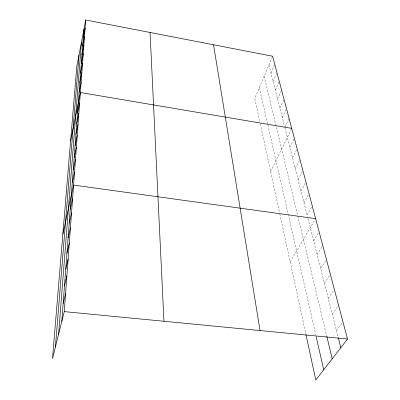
<?xml version="1.0" encoding="UTF-8"?>
<svg xmlns="http://www.w3.org/2000/svg" width="400" height="400" viewBox="0 0 400 400"><rect width="100%" height="100%" fill="white"/><g stroke="black" fill="none" stroke-linecap="round" stroke-linejoin="round"><path stroke-width="0.3" stroke-dasharray="2 1.5" d="M272.385 56.775L254.78 98.41L259.93 122.165M270.995 73.1L274.525 64.88M273.13 81.48L276.97 72.675M275.32 90.105L279 81.815M277.58 98.985L281.59 90.115M279.905 108.14L284.005 99.235M282.305 117.575L286.495 108.64M285.05 126.745L289.065 118.34M270.635 171.58L291.46 128.885M289.89 147.4L294.375 138.39M292.53 157.77L297.115 148.745M295.25 168.485L299.95 159.44M298.065 179.545L302.875 170.495M300.97 190.98L305.9 181.92M303.975 202.8L309.03 193.74M307.085 215.03L312.27 205.975M290.2 261.865L315.63 218.65M313.64 240.805L319.105 231.78M317.1 254.4L322.71 245.4M320.685 268.5L326.455 259.53M324.405 283.135L330.34 274.205M328.27 298.33L334.38 289.455M332.285 314.13L338.58 305.315M336.465 330.56L342.95 321.82M268.925 64.955L284.635 126.73M284.93 127.895L307.395 216.235M308.005 218.65L338.115 337.05M264.13 76.305L326.665 335.75M259.32 87.675L288.105 213.76M288.245 214.36L315.76 334.895M260.31 123.915L279.555 212.73M279.805 213.895L305.84 334.05"/><path stroke-width="0.6" d="M85.71 20L76.77 66.75L52.495 358.68L64.28 311.62L85.71 20L272.615 56.23L347.505 339.015L315.795 380L305.97 334.645M61.775 321.61L83.855 29.695M58.575 334.4L81.445 42.285M55.425 346.99L79.04 54.88M83.24 37.84L85.115 28.085M82.605 46.235L84.505 36.425M81.95 54.895L83.87 45.03M81.275 63.83L83.22 53.915M80.575 73.055L82.545 63.09M79.855 82.585L81.845 72.57M79.11 92.44L81.125 82.375M70.6 140.96L80.38 92.52L291.715 128.355M77.565 112.85L79.63 102.705M76.765 123.43L78.855 113.245M75.94 134.375L78.055 124.16M75.08 145.71L77.225 135.465M74.195 157.455L76.365 147.185M73.27 169.63L75.47 159.345M72.315 182.265L74.54 171.965M62.855 234.1L73.58 185.075L315.63 218.65M70.295 209.005L72.575 198.705M69.22 223.175L71.535 212.88M68.105 237.92L70.45 227.645M66.945 253.27L69.32 243.025M65.735 269.275L68.14 259.07M64.475 285.965L66.91 275.82M63.155 303.395L65.625 293.315M64.28 311.62L347.505 339.015M338.265 337.64L340.81 347.665M326.81 336.35L332.215 358.775M316.17 336.695L323.72 369.76M213.545 44.78L260.045 330.555M150.055 32.475L163.955 321.26"/></g></svg>
